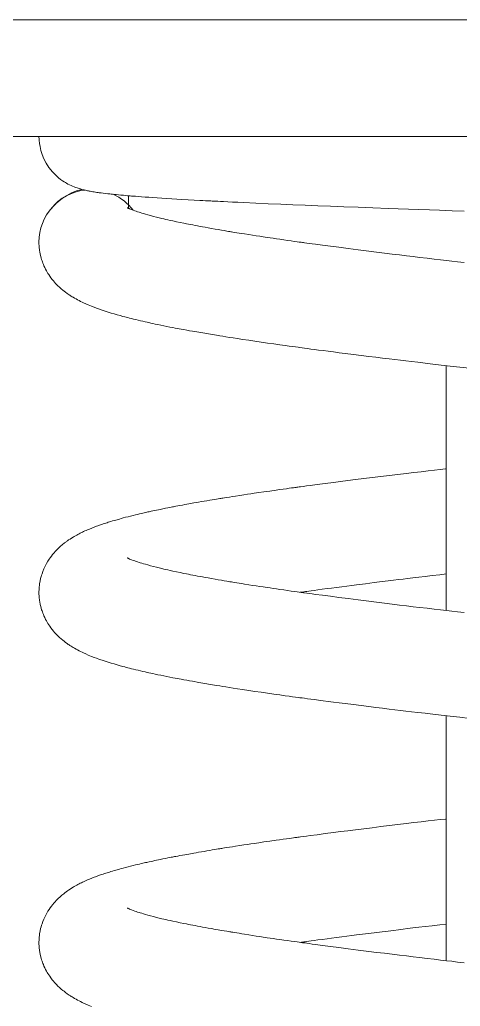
# Model space of a CAD drawing. Extents: x 83.6 to 158.5, y 132.1 to 157.1.
# Drawn here: x 143.414 to 144.282, y 139.745 to 141.688 of the extents above; entities that cross this region are included whole.
import ezdxf

# ---------------------------------------------------------------- set-up
doc = ezdxf.new("R2010")
doc.units = 0
doc.header["$LTSCALE"] = 0.5
doc.header["$MEASUREMENT"] = 0
doc.layers.add('AM_5', color=3, linetype='CONTINUOUS', lineweight=15)

msp = doc.modelspace()

# ---------------------------------------------------------------- linework, layer by layer
at = {"layer": 'AM_5', "color": 0, "ltscale": 0.75}
for p, q in [((149.40404, 141.68788), (142.03604, 141.68788)), ((149.40404, 141.68788), (142.03604, 141.68788)), ((145.75362, 141.68788), (143.25362, 141.68788)), ((145.75362, 141.45788), (143.25362, 141.45788)), ((143.45209, 141.45788), (145.55516, 141.45788)), ((143.62862, 141.45788), (145.37862, 141.45788)), ((143.62862, 141.34122), (143.62862, 141.3163)), ((143.62862, 141.3163), (143.62862, 141.34122))]:
    msp.add_line(p, q, dxfattribs=at)
at = {"layer": 'AM_5', "color": 0, "ltscale": 0.75, "flags": 128}
for points in [[(144.29015, 141.31102), (144.26618, 141.31186), (144.24138, 141.31274), (144.22132, 141.31345), (144.20081, 141.31418), (144.18025, 141.31492), (144.1602, 141.31565), (144.14068, 141.31636), (144.1101, 141.31748), (144.08092, 141.31856), (144.05312, 141.3196), (144.02661, 141.32061), (144.00126, 141.3216), (143.97694, 141.32257), (143.95255, 141.32357), (143.92835, 141.32459), (143.90395, 141.32565), (143.87944, 141.32675), (143.85492, 141.32788), (143.84415, 141.32839), (143.83352, 141.3289), (143.82393, 141.32937), (143.81554, 141.32978), (143.80977, 141.33007), (143.8047, 141.33032), (143.80031, 141.33054), (143.79659, 141.33073), (143.79349, 141.33089), (143.79105, 141.33102), (143.78842, 141.33115), (143.78495, 141.33133), (143.78042, 141.33157), (143.77501, 141.33186), (143.76903, 141.33217), (143.75781, 141.33278), (143.74599, 141.33344), (143.73363, 141.33414), (143.72386, 141.3347), (143.71387, 141.3353), (143.70374, 141.33591), (143.69409, 141.33651), (143.68502, 141.33709), (143.67652, 141.33765), (143.66853, 141.33819), (143.66118, 141.33871), (143.65428, 141.3392), (143.64781, 141.33969), (143.64198, 141.34014), (143.63921, 141.34035), (143.63662, 141.34056), (143.63421, 141.34076), (143.63197, 141.34094), (143.62955, 141.34114), (143.62673, 141.34138), (143.62285, 141.34171), (143.61845, 141.3421), (143.61359, 141.34254), (143.60872, 141.343), (143.60437, 141.34343), (143.60057, 141.34381), (143.5972, 141.34416), (143.59424, 141.34447), (143.59167, 141.34475), (143.58747, 141.34523), (143.5832, 141.34573), (143.57886, 141.34626), (143.57463, 141.34681), (143.57279, 141.34706), (143.57092, 141.34731), (143.56879, 141.34762), (143.56638, 141.34797), (143.56373, 141.34837), (143.56089, 141.34882), (143.55825, 141.34925), (143.55555, 141.34972), (143.55321, 141.35015), (143.5512, 141.35052), (143.5494, 141.35088), (143.54751, 141.35126), (143.54553, 141.35169), (143.54357, 141.35212), (143.54144, 141.35262), (143.53905, 141.3532), (143.53642, 141.35389), (143.53374, 141.35463), (143.53152, 141.35529), (143.52951, 141.35591), (143.5272, 141.35667), (143.52437, 141.35766), (143.52116, 141.35888), (143.51812, 141.36013), (143.5153, 141.36136), (143.51229, 141.36279), (143.50929, 141.36431), (143.50607, 141.36608), (143.50414, 141.3672), (143.50156, 141.36878), (143.49838, 141.37087), (143.4947, 141.37351), (143.49062, 141.37671), (143.48635, 141.38043), (143.47853, 141.38841), (143.47183, 141.39685), (143.46625, 141.40553), (143.46177, 141.41426), (143.45836, 141.42272), (143.4559, 141.43068), (143.45497, 141.43446), (143.45421, 141.43811), (143.45366, 141.44129), (143.45338, 141.44318), (143.45319, 141.44467), (143.45305, 141.44584), (143.45291, 141.44701), (143.45277, 141.44822), (143.45263, 141.44948), (143.4525, 141.45079), (143.45237, 141.45213), (143.45223, 141.45398), (143.45213, 141.4559), (143.45209, 141.45788)], [(143.62613, 141.3175), (143.62613, 141.3175), (143.62635, 141.31738), (143.62668, 141.31721), (143.62709, 141.31701), (143.62768, 141.31673), (143.62849, 141.31636), (143.62953, 141.31589), (143.63075, 141.31537), (143.63262, 141.31461), (143.63456, 141.31385), (143.63762, 141.31271), (143.6407, 141.31162), (143.64354, 141.31065), (143.64644, 141.30969), (143.64931, 141.30876), (143.65182, 141.30798), (143.65461, 141.30712), (143.65794, 141.30613), (143.66186, 141.30499), (143.66646, 141.30369), (143.67183, 141.30223), (143.67762, 141.30071), (143.68358, 141.29919), (143.68923, 141.29779), (143.69446, 141.29653), (143.69834, 141.29562), (143.70197, 141.29477), (143.70603, 141.29385), (143.71073, 141.29279), (143.71605, 141.29163), (143.72325, 141.29008), (143.73051, 141.28856), (143.73777, 141.28708), (143.74247, 141.28614), (143.74681, 141.28528), (143.75082, 141.2845), (143.75507, 141.28368), (143.75972, 141.2828), (143.76463, 141.28187), (143.76943, 141.28098), (143.77457, 141.28003), (143.77963, 141.27911), (143.78538, 141.27808), (143.79201, 141.2769), (143.79957, 141.27557), (143.80543, 141.27455), (143.81168, 141.27348), (143.81734, 141.27252), (143.82215, 141.27171), (143.82532, 141.27118), (143.82794, 141.27075), (143.83, 141.27041), (143.83174, 141.27012), (143.83439, 141.26968), (143.83772, 141.26914), (143.84175, 141.26848), (143.8465, 141.26772), (143.85187, 141.26686), (143.85718, 141.26601), (143.8654, 141.26472), (143.87312, 141.26352), (143.88032, 141.26241), (143.88699, 141.26139), (143.894, 141.26033), (143.90181, 141.25916), (143.90753, 141.25832), (143.91363, 141.25742), (143.92011, 141.25647), (143.92699, 141.25548), (143.93427, 141.25443), (143.94191, 141.25335), (143.94902, 141.25235), (143.95527, 141.25148), (143.96062, 141.25073), (143.96508, 141.25012), (143.96862, 141.24963), (143.97124, 141.24927), (143.97324, 141.249), (143.97563, 141.24867), (143.97968, 141.24812), (143.98461, 141.24745), (143.99043, 141.24667), (143.99708, 141.24577), (144.01103, 141.24391), (144.02635, 141.24188), (144.04309, 141.23969), (144.06129, 141.23734), (144.08099, 141.23482), (144.10222, 141.23214), (144.1174, 141.23025), (144.13295, 141.22833), (144.14798, 141.22648), (144.16242, 141.22473), (144.17626, 141.22306), (144.18948, 141.22148), (144.20205, 141.21998), (144.21682, 141.21824), (144.23055, 141.21663), (144.24321, 141.21516), (144.25482, 141.21382), (144.26554, 141.21258), (144.27711, 141.21124), (144.28995, 141.20977)], [(144.30068, 141.00145), (144.28106, 141.00369), (144.26242, 141.00583), (144.24487, 141.00784), (144.22841, 141.00974), (144.21298, 141.01153), (144.19859, 141.01322), (144.1863, 141.01466), (144.17486, 141.01602), (144.16427, 141.01728), (144.15358, 141.01856), (144.14187, 141.01998), (144.12916, 141.02152), (144.11605, 141.02312), (144.10208, 141.02484), (144.08724, 141.02668), (144.07158, 141.02864), (144.05513, 141.03072), (144.04394, 141.03214), (144.03258, 141.0336), (144.02194, 141.03497), (144.01215, 141.03624), (144.00319, 141.03741), (143.99506, 141.03848), (143.98774, 141.03944), (143.98121, 141.04031), (143.97546, 141.04107), (143.97049, 141.04174), (143.96628, 141.0423), (143.96271, 141.04278), (143.95784, 141.04344), (143.95187, 141.04424), (143.94487, 141.0452), (143.93726, 141.04624), (143.92658, 141.04772), (143.91502, 141.04935), (143.90267, 141.05111), (143.89019, 141.05291), (143.87776, 141.05473), (143.86539, 141.05657), (143.85308, 141.05844), (143.84357, 141.05989), (143.83493, 141.06124), (143.82726, 141.06244), (143.82054, 141.06351), (143.81461, 141.06445), (143.8084, 141.06546), (143.80168, 141.06655), (143.79034, 141.06842), (143.77875, 141.07037), (143.76694, 141.07239), (143.75466, 141.07454), (143.74898, 141.07555), (143.74321, 141.07659), (143.73755, 141.07761), (143.73253, 141.07853), (143.72817, 141.07934), (143.72443, 141.08004), (143.72075, 141.08073), (143.71581, 141.08167), (143.71022, 141.08276), (143.70409, 141.08396), (143.69805, 141.08517), (143.69217, 141.08636), (143.68645, 141.08754), (143.68122, 141.08864), (143.67646, 141.08965), (143.67227, 141.09056), (143.66862, 141.09136), (143.66505, 141.09215), (143.66127, 141.093), (143.65698, 141.09397), (143.65221, 141.09507), (143.64739, 141.0962), (143.64285, 141.09729), (143.63858, 141.09833), (143.63459, 141.09931), (143.63055, 141.10033), (143.62706, 141.10122), (143.62409, 141.10199), (143.621, 141.1028), (143.61753, 141.10372), (143.61181, 141.10528), (143.60593, 141.10692), (143.6, 141.10863), (143.59416, 141.11036), (143.58843, 141.11213), (143.58277, 141.11392), (143.57689, 141.11586), (143.57136, 141.11776), (143.56545, 141.11988), (143.56064, 141.12168), (143.5555, 141.12369), (143.54906, 141.12634), (143.54441, 141.12837), (143.53988, 141.13043), (143.5372, 141.1317), (143.53423, 141.13315), (143.53118, 141.1347), (143.52812, 141.1363), (143.52508, 141.13796), (143.52207, 141.13967), (143.51935, 141.14127), (143.51751, 141.14239), (143.51585, 141.14341), (143.51432, 141.14439), (143.51292, 141.1453), (143.51158, 141.14618), (143.50992, 141.1473), (143.50791, 141.14871), (143.50444, 141.15123), (143.50142, 141.15354), (143.4991, 141.1554), (143.49609, 141.15792), (143.49251, 141.16111), (143.48948, 141.16398), (143.48681, 141.16666), (143.48487, 141.1687), (143.48285, 141.17093), (143.48064, 141.17347), (143.47824, 141.17641), (143.47567, 141.17975), (143.4733, 141.18305), (143.47135, 141.18595), (143.46976, 141.18845), (143.46833, 141.19083), (143.46688, 141.19336), (143.46526, 141.19638), (143.46352, 141.19987), (143.46196, 141.20327), (143.46073, 141.20616), (143.45977, 141.20857), (143.45884, 141.21109), (143.45811, 141.21318), (143.45733, 141.21558), (143.45652, 141.21829), (143.45562, 141.22164), (143.45462, 141.22592), (143.4537, 141.23076), (143.45324, 141.23375), (143.45294, 141.23606), (143.45273, 141.23793), (143.45254, 141.23995), (143.45231, 141.24295), (143.45215, 141.24627), (143.45209, 141.24988)], [(144.30068, 140.312), (144.28106, 140.31424), (144.26242, 140.31637), (144.24487, 140.31839), (144.22841, 140.32029), (144.21298, 140.32208), (144.19859, 140.32376), (144.1863, 140.32521), (144.17486, 140.32657), (144.16427, 140.32783), (144.15358, 140.32911), (144.14187, 140.33052), (144.12916, 140.33206), (144.11605, 140.33366), (144.10208, 140.33539), (144.08724, 140.33723), (144.07158, 140.33919), (144.05513, 140.34126), (144.04394, 140.34269), (144.03258, 140.34414), (144.02194, 140.34552), (144.01215, 140.34679), (144.00319, 140.34796), (143.99506, 140.34902), (143.98774, 140.34999), (143.98121, 140.35086), (143.97546, 140.35162), (143.97049, 140.35228), (143.96628, 140.35285), (143.96271, 140.35333), (143.95784, 140.35398), (143.95187, 140.35479), (143.94487, 140.35574), (143.93726, 140.35679), (143.92658, 140.35827), (143.91502, 140.35989), (143.90267, 140.36165), (143.89019, 140.36346), (143.87776, 140.36528), (143.86539, 140.36712), (143.85308, 140.36898), (143.84357, 140.37044), (143.83493, 140.37178), (143.82726, 140.37299), (143.82054, 140.37405), (143.81461, 140.375), (143.8084, 140.376), (143.80168, 140.3771), (143.79034, 140.37897), (143.77875, 140.38092), (143.76694, 140.38294), (143.75466, 140.38509), (143.74898, 140.3861), (143.74321, 140.38713), (143.73755, 140.38816), (143.73253, 140.38908), (143.72817, 140.38989), (143.72443, 140.39058), (143.72075, 140.39128), (143.71581, 140.39222), (143.71022, 140.3933), (143.70409, 140.3945), (143.69805, 140.39571), (143.69217, 140.39691), (143.68645, 140.39809), (143.68122, 140.39918), (143.67646, 140.4002), (143.67227, 140.4011), (143.66862, 140.4019), (143.66505, 140.40269), (143.66127, 140.40354), (143.65698, 140.40452), (143.65221, 140.40562), (143.64739, 140.40675), (143.64285, 140.40784), (143.63858, 140.40887), (143.63459, 140.40986), (143.63055, 140.41087), (143.62706, 140.41176), (143.62409, 140.41253), (143.621, 140.41334), (143.61753, 140.41427), (143.61181, 140.41582), (143.60593, 140.41746), (143.6, 140.41917), (143.59416, 140.42091), (143.58843, 140.42267), (143.58277, 140.42447), (143.57689, 140.42641), (143.57136, 140.4283), (143.56545, 140.43042), (143.56064, 140.43222), (143.5555, 140.43423), (143.54906, 140.43688), (143.54441, 140.43891), (143.53988, 140.44097), (143.5372, 140.44224), (143.53423, 140.4437), (143.53118, 140.44524), (143.52812, 140.44685), (143.52508, 140.44851), (143.52207, 140.45021), (143.51935, 140.45181), (143.51751, 140.45293), (143.51585, 140.45396), (143.51432, 140.45493), (143.51292, 140.45584), (143.51158, 140.45673), (143.50992, 140.45785), (143.50791, 140.45925), (143.50444, 140.46177), (143.50142, 140.46408), (143.4991, 140.46594), (143.49609, 140.46847), (143.49251, 140.47166), (143.48948, 140.47452), (143.48681, 140.4772), (143.48487, 140.47925), (143.48285, 140.48147), (143.48064, 140.48402), (143.47824, 140.48696), (143.47567, 140.49029), (143.4733, 140.49359), (143.47135, 140.4965), (143.46976, 140.499), (143.46833, 140.50137), (143.46688, 140.50391), (143.46526, 140.50693), (143.46352, 140.51042), (143.46196, 140.51381), (143.46073, 140.51671), (143.45977, 140.51912), (143.45884, 140.52163), (143.45811, 140.52372), (143.45733, 140.52613), (143.45652, 140.52884), (143.45562, 140.53218), (143.45462, 140.53647), (143.4537, 140.54131), (143.45324, 140.54429), (143.45294, 140.54661), (143.45273, 140.54847), (143.45254, 140.5505), (143.45231, 140.5535), (143.45215, 140.55682), (143.45209, 140.56042), (143.45211, 140.56239), (143.45217, 140.56427), (143.45225, 140.56604), (143.45235, 140.56772), (143.45246, 140.5693), (143.45261, 140.57103), (143.45287, 140.57363), (143.45333, 140.57717), (143.45432, 140.5829), (143.45532, 140.58745), (143.45629, 140.59118), (143.45722, 140.59436), (143.45809, 140.59704), (143.45972, 140.6016), (143.4617, 140.60644), (143.46407, 140.61158), (143.46688, 140.61695), (143.46961, 140.6216), (143.47199, 140.62532), (143.4742, 140.62852), (143.47647, 140.63161), (143.47887, 140.63468), (143.48174, 140.63811), (143.48384, 140.64047), (143.48607, 140.64287), (143.48808, 140.64493), (143.48981, 140.64664), (143.49122, 140.64799), (143.49236, 140.64905), (143.49372, 140.65029), (143.49531, 140.6517), (143.49715, 140.65328), (143.49909, 140.65489), (143.50078, 140.65625), (143.50241, 140.65753), (143.50362, 140.65845), (143.50471, 140.65928), (143.50597, 140.6602), (143.5081, 140.66173), (143.51058, 140.66344), (143.51332, 140.66527), (143.51633, 140.66719), (143.51923, 140.66896), (143.52175, 140.67045), (143.52405, 140.67176), (143.52646, 140.6731), (143.5289, 140.67441), (143.53121, 140.67562), (143.53343, 140.67675), (143.53563, 140.67784), (143.53791, 140.67894), (143.54007, 140.67996), (143.54262, 140.68113), (143.54539, 140.68237), (143.54781, 140.68342), (143.54984, 140.68429), (143.55153, 140.685), (143.55312, 140.68565), (143.55463, 140.68627), (143.55609, 140.68685), (143.55745, 140.68739), (143.5591, 140.68803), (143.56105, 140.68878), (143.56332, 140.68964), (143.5656, 140.69048), (143.568, 140.69135), (143.56989, 140.69202), (143.57155, 140.69261), (143.5735, 140.69328), (143.57588, 140.6941), (143.57857, 140.695), (143.58115, 140.69585), (143.58383, 140.69672), (143.58619, 140.69747), (143.58846, 140.69818), (143.59106, 140.69899), (143.594, 140.69989), (143.59731, 140.70088), (143.60046, 140.70181), (143.60333, 140.70264), (143.60591, 140.70338), (143.60819, 140.70402), (143.61049, 140.70466), (143.61397, 140.70562), (143.61814, 140.70674), (143.62286, 140.70799), (143.62766, 140.70924), (143.63273, 140.71052), (143.63759, 140.71173), (143.64212, 140.71283), (143.64621, 140.71382), (143.64996, 140.7147), (143.65341, 140.71551), (143.65654, 140.71623), (143.65937, 140.71687), (143.66187, 140.71744), (143.66439, 140.718), (143.6667, 140.71852), (143.66953, 140.71914), (143.67289, 140.71988), (143.6765, 140.72066), (143.68011, 140.72143), (143.68372, 140.72219), (143.68732, 140.72294), (143.69093, 140.72369), (143.69605, 140.72473), (143.70115, 140.72576), (143.70588, 140.72669), (143.71001, 140.7275), (143.71282, 140.72805), (143.71524, 140.72852), (143.71726, 140.7289), (143.71929, 140.72929), (143.72205, 140.72981), (143.72554, 140.73047), (143.72976, 140.73126), (143.73464, 140.73216), (143.73928, 140.733), (143.74345, 140.73376), (143.74714, 140.73442), (143.75081, 140.73508), (143.75391, 140.73563), (143.75747, 140.73625), (143.76172, 140.737), (143.76669, 140.73786), (143.77238, 140.73884), (143.77738, 140.7397), (143.78284, 140.74062), (143.78849, 140.74157), (143.79359, 140.74242), (143.79812, 140.74316), (143.80205, 140.74381), (143.80548, 140.74437), (143.80824, 140.74482), (143.81035, 140.74516), (143.81224, 140.74547), (143.8147, 140.74586), (143.81774, 140.74635), (143.82211, 140.74704), (143.82732, 140.74787), (143.83335, 140.74882), (143.83943, 140.74977), (143.84774, 140.75105), (143.85556, 140.75224), (143.86289, 140.75335), (143.86972, 140.75437), (143.87624, 140.75534), (143.88526, 140.75667), (143.89542, 140.75815), (143.90673, 140.75977), (143.91923, 140.76155), (143.92627, 140.76253), (143.93326, 140.7635), (143.93952, 140.76437), (143.94502, 140.76512), (143.94974, 140.76577), (143.95367, 140.7663), (143.95655, 140.76669), (143.95878, 140.76699), (143.96048, 140.76722), (143.96245, 140.76749), (143.96483, 140.7678), (143.9676, 140.76818), (143.97278, 140.76887), (143.97896, 140.76969), (143.98618, 140.77065), (144.00047, 140.77253), (144.01597, 140.77456), (144.03272, 140.77672), (144.0464, 140.77847), (144.06084, 140.78031), (144.07605, 140.78222), (144.09205, 140.78422), (144.10883, 140.78629), (144.12567, 140.78836), (144.14184, 140.79032), (144.15908, 140.7924), (144.17543, 140.79435), (144.19085, 140.79617), (144.20533, 140.79787), (144.21884, 140.79945), (144.23116, 140.80088), (144.24252, 140.80219), (144.25292, 140.80338), (144.25446, 140.80356)], [(143.62613, 140.62804), (143.62613, 140.62804), (143.62635, 140.62793), (143.62668, 140.62776), (143.62709, 140.62756), (143.62768, 140.62727), (143.62849, 140.6269), (143.62953, 140.62644), (143.63075, 140.62592), (143.63262, 140.62515), (143.63456, 140.62439), (143.63762, 140.62325), (143.6407, 140.62216), (143.64354, 140.62119), (143.64644, 140.62023), (143.64931, 140.61931), (143.65182, 140.61852), (143.65461, 140.61767), (143.65794, 140.61667), (143.66186, 140.61554), (143.66646, 140.61424), (143.67183, 140.61278), (143.67762, 140.61125), (143.68358, 140.60974), (143.68923, 140.60834), (143.69446, 140.60708), (143.69834, 140.60616), (143.70197, 140.60532), (143.70603, 140.60439), (143.71073, 140.60334), (143.71605, 140.60217), (143.72325, 140.60062), (143.73051, 140.5991), (143.73777, 140.59762), (143.74247, 140.59668), (143.74681, 140.59583), (143.75082, 140.59504), (143.75507, 140.59422), (143.75972, 140.59334), (143.76463, 140.59242), (143.76943, 140.59153), (143.77457, 140.59058), (143.77963, 140.58966), (143.78538, 140.58862), (143.79201, 140.58744), (143.79957, 140.58612), (143.80543, 140.5851), (143.81168, 140.58403), (143.81734, 140.58307), (143.82215, 140.58226), (143.82532, 140.58173), (143.82794, 140.58129), (143.83, 140.58095), (143.83174, 140.58067), (143.83439, 140.58023), (143.83772, 140.57968), (143.84175, 140.57903), (143.8465, 140.57826), (143.85187, 140.5774), (143.85718, 140.57656), (143.8654, 140.57526), (143.87312, 140.57406), (143.88032, 140.57295), (143.88699, 140.57193), (143.894, 140.57088), (143.90181, 140.56971), (143.90753, 140.56886), (143.91363, 140.56796), (143.92011, 140.56702), (143.92699, 140.56602), (143.93427, 140.56498), (143.94191, 140.56389), (143.94902, 140.56289), (143.95527, 140.56202), (143.96062, 140.56128), (143.96508, 140.56066), (143.96862, 140.56018), (143.97124, 140.55982), (143.97324, 140.55954), (143.97563, 140.55922), (143.97968, 140.55867), (143.98461, 140.558), (143.99043, 140.55721), (143.99708, 140.55632), (144.01103, 140.55446), (144.02635, 140.55243), (144.04309, 140.55024), (144.06129, 140.54789), (144.08099, 140.54537), (144.10222, 140.54269), (144.1174, 140.5408), (144.13295, 140.53887), (144.14798, 140.53703), (144.16242, 140.53527), (144.17626, 140.5336), (144.18948, 140.53202), (144.20205, 140.53053), (144.21682, 140.52879), (144.23055, 140.52718), (144.24321, 140.52571), (144.25482, 140.52436), (144.26554, 140.52312), (144.27711, 140.52179), (144.28995, 140.52031)], [(144.25451, 140.59645), (144.24165, 140.59496), (144.22684, 140.59323), (144.21313, 140.59163), (144.20052, 140.59014), (144.18899, 140.58876), (144.17852, 140.58751), (144.16948, 140.58643), (144.16036, 140.58532), (144.15049, 140.58412), (144.13991, 140.58283), (144.12862, 140.58144), (144.11278, 140.57948), (144.09581, 140.57735), (144.07775, 140.57506), (144.06833, 140.57386), (144.05866, 140.57262), (144.04874, 140.57134), (144.03859, 140.57002), (144.02874, 140.56873), (144.01973, 140.56754), (144.01017, 140.56628), (144.00175, 140.56515), (143.99443, 140.56417), (143.98819, 140.56333), (143.98373, 140.56273), (143.98003, 140.56223), (143.97708, 140.56182), (143.97373, 140.56137), (143.96913, 140.56074), (143.96683, 140.56042)], [(143.5555, 139.74478), (143.54906, 139.74743), (143.54441, 139.74946), (143.53988, 139.75152), (143.5372, 139.75279), (143.53423, 139.75424), (143.53118, 139.75579), (143.52812, 139.75739), (143.52508, 139.75905), (143.52207, 139.76076), (143.51935, 139.76236), (143.51751, 139.76348), (143.51585, 139.76451), (143.51432, 139.76548), (143.51292, 139.76639), (143.51158, 139.76728), (143.50992, 139.7684), (143.50791, 139.7698), (143.50444, 139.77232), (143.50142, 139.77463), (143.4991, 139.77649), (143.49609, 139.77901), (143.49251, 139.7822), (143.48948, 139.78507), (143.48681, 139.78775), (143.48487, 139.78979), (143.48285, 139.79202), (143.48064, 139.79456), (143.47824, 139.7975), (143.47567, 139.80084), (143.4733, 139.80414), (143.47135, 139.80704), (143.46976, 139.80954), (143.46833, 139.81192), (143.46688, 139.81445), (143.46526, 139.81747), (143.46352, 139.82096), (143.46196, 139.82436), (143.46073, 139.82725), (143.45977, 139.82966), (143.45884, 139.83218), (143.45811, 139.83427), (143.45733, 139.83667), (143.45652, 139.83938), (143.45562, 139.84273), (143.45462, 139.84701), (143.4537, 139.85186), (143.45324, 139.85484), (143.45294, 139.85715), (143.45273, 139.85902), (143.45254, 139.86104), (143.45231, 139.86404), (143.45215, 139.86736), (143.45209, 139.87097), (143.45211, 139.87294), (143.45217, 139.87481), (143.45225, 139.87659), (143.45235, 139.87827), (143.45246, 139.87984), (143.45261, 139.88158), (143.45287, 139.88417), (143.45333, 139.88772), (143.45432, 139.89345), (143.45532, 139.89799), (143.45629, 139.90172), (143.45722, 139.9049), (143.45809, 139.90759), (143.45972, 139.91215), (143.4617, 139.91698), (143.46407, 139.92213), (143.46688, 139.92749), (143.46961, 139.93215), (143.47199, 139.93586), (143.4742, 139.93907), (143.47647, 139.94216), (143.47887, 139.94523), (143.48174, 139.94866), (143.48384, 139.95102), (143.48607, 139.95341), (143.48808, 139.95548), (143.48981, 139.95718), (143.49122, 139.95853), (143.49236, 139.9596), (143.49372, 139.96083), (143.49531, 139.96225), (143.49715, 139.96383), (143.49909, 139.96544), (143.50078, 139.9668), (143.50241, 139.96807), (143.50362, 139.969), (143.50471, 139.96982), (143.50597, 139.97075), (143.5081, 139.97227), (143.51058, 139.97399), (143.51332, 139.97581), (143.51633, 139.97773), (143.51923, 139.97951), (143.52175, 139.98099), (143.52405, 139.98231), (143.52646, 139.98364), (143.5289, 139.98496), (143.53121, 139.98616), (143.53343, 139.98729), (143.53563, 139.98839), (143.53791, 139.98948), (143.54007, 139.9905), (143.54262, 139.99168), (143.54539, 139.99292), (143.54781, 139.99397), (143.54984, 139.99484), (143.55153, 139.99554), (143.55312, 139.9962), (143.55463, 139.99681), (143.55609, 139.99739), (143.55745, 139.99793), (143.5591, 139.99858), (143.56105, 139.99933), (143.56332, 140.00018), (143.5656, 140.00102), (143.568, 140.0019), (143.56989, 140.00257), (143.57155, 140.00315), (143.5735, 140.00383), (143.57588, 140.00464), (143.57857, 140.00554), (143.58115, 140.00639), (143.58383, 140.00726), (143.58619, 140.00802), (143.58846, 140.00873), (143.59106, 140.00954), (143.594, 140.01043), (143.59731, 140.01143), (143.60046, 140.01235), (143.60333, 140.01318), (143.60591, 140.01392), (143.60819, 140.01456), (143.61049, 140.01521), (143.61397, 140.01616), (143.61814, 140.01729), (143.62286, 140.01854), (143.62766, 140.01978), (143.63273, 140.02107), (143.63759, 140.02227), (143.64212, 140.02338), (143.64621, 140.02436), (143.64996, 140.02525), (143.65341, 140.02605), (143.65654, 140.02678), (143.65937, 140.02742), (143.66187, 140.02798), (143.66439, 140.02855), (143.6667, 140.02906), (143.66953, 140.02969), (143.67289, 140.03042), (143.6765, 140.0312), (143.68011, 140.03197), (143.68372, 140.03273), (143.68732, 140.03349), (143.69093, 140.03423), (143.69605, 140.03528), (143.70115, 140.0363), (143.70588, 140.03724), (143.71001, 140.03805), (143.71282, 140.03859), (143.71524, 140.03906), (143.71726, 140.03945), (143.71929, 140.03984), (143.72205, 140.04036), (143.72554, 140.04101), (143.72976, 140.0418), (143.73464, 140.0427), (143.73928, 140.04355), (143.74345, 140.0443), (143.74714, 140.04497), (143.75081, 140.04562), (143.75391, 140.04617), (143.75747, 140.0468), (143.76172, 140.04754), (143.76669, 140.04841), (143.77238, 140.04939), (143.77738, 140.05024), (143.78284, 140.05117), (143.78849, 140.05211), (143.79359, 140.05296), (143.79812, 140.05371), (143.80205, 140.05436), (143.80548, 140.05491), (143.80824, 140.05536), (143.81035, 140.05571), (143.81224, 140.05601), (143.8147, 140.05641), (143.81774, 140.05689), (143.82211, 140.05759), (143.82732, 140.05842), (143.83335, 140.05936), (143.83943, 140.06031), (143.84774, 140.06159), (143.85556, 140.06279), (143.86289, 140.0639), (143.86972, 140.06492), (143.87624, 140.06589), (143.88526, 140.06722), (143.89542, 140.06869), (143.90673, 140.07032), (143.91923, 140.07209), (143.92627, 140.07308), (143.93326, 140.07405), (143.93952, 140.07491), (143.94502, 140.07567), (143.94974, 140.07631), (143.95367, 140.07685), (143.95655, 140.07724), (143.95878, 140.07754), (143.96048, 140.07777), (143.96245, 140.07803), (143.96483, 140.07835), (143.9676, 140.07872), (143.97278, 140.07941), (143.97896, 140.08024), (143.98618, 140.08119), (144.00047, 140.08308), (144.01597, 140.0851), (144.03272, 140.08727), (144.0464, 140.08902), (144.06084, 140.09085), (144.07605, 140.09277), (144.09205, 140.09476), (144.10883, 140.09684), (144.12567, 140.0989), (144.14184, 140.10087), (144.15908, 140.10294), (144.17543, 140.10489), (144.19085, 140.10672), (144.20533, 140.10842), (144.21884, 140.11), (144.23116, 140.11142), (144.24252, 140.11273), (144.25292, 140.11393), (144.25463, 140.11413)], [(143.62613, 139.93859), (143.62613, 139.93859), (143.62635, 139.93847), (143.62668, 139.9383), (143.62709, 139.9381), (143.62768, 139.93782), (143.62849, 139.93745), (143.62953, 139.93699), (143.63075, 139.93646), (143.63262, 139.9357), (143.63456, 139.93494), (143.63762, 139.9338), (143.6407, 139.93271), (143.64354, 139.93174), (143.64644, 139.93078), (143.64931, 139.92985), (143.65182, 139.92907), (143.65461, 139.92821), (143.65794, 139.92722), (143.66186, 139.92608), (143.66646, 139.92479), (143.67183, 139.92332), (143.67762, 139.9218), (143.68358, 139.92028), (143.68923, 139.91888), (143.69446, 139.91762), (143.69834, 139.91671), (143.70197, 139.91586), (143.70603, 139.91494), (143.71073, 139.91389), (143.71605, 139.91272), (143.72325, 139.91117), (143.73051, 139.90965), (143.73777, 139.90817), (143.74247, 139.90723), (143.74681, 139.90637), (143.75082, 139.90559), (143.75507, 139.90477), (143.75972, 139.90389), (143.76463, 139.90296), (143.76943, 139.90207), (143.77457, 139.90113), (143.77963, 139.9002), (143.78538, 139.89917), (143.79201, 139.89799), (143.79957, 139.89666), (143.80543, 139.89565), (143.81168, 139.89458), (143.81734, 139.89361), (143.82215, 139.8928), (143.82532, 139.89228), (143.82794, 139.89184), (143.83, 139.8915), (143.83174, 139.89121), (143.83439, 139.89078), (143.83772, 139.89023), (143.84175, 139.88957), (143.8465, 139.88881), (143.85187, 139.88795), (143.85718, 139.8871), (143.8654, 139.88581), (143.87312, 139.88461), (143.88032, 139.8835), (143.88699, 139.88248), (143.894, 139.88142), (143.90181, 139.88025), (143.90753, 139.87941), (143.91363, 139.87851), (143.92011, 139.87756), (143.92699, 139.87657), (143.93427, 139.87552), (143.94191, 139.87444), (143.94902, 139.87344), (143.95527, 139.87257), (143.96062, 139.87182), (143.96508, 139.87121), (143.96862, 139.87072), (143.97124, 139.87036), (143.97324, 139.87009), (143.97563, 139.86976), (143.97968, 139.86921), (143.98461, 139.86855), (143.99043, 139.86776), (143.99708, 139.86686), (144.01103, 139.865), (144.02635, 139.86297), (144.04309, 139.86079), (144.06129, 139.85843), (144.08099, 139.85591), (144.10222, 139.85324), (144.1174, 139.85134), (144.13295, 139.84942), (144.14798, 139.84758), (144.16242, 139.84582), (144.17626, 139.84415), (144.18948, 139.84257), (144.20205, 139.84107), (144.21682, 139.83933), (144.23055, 139.83772), (144.24321, 139.83625), (144.25482, 139.83491), (144.26554, 139.83367), (144.27711, 139.83233), (144.28995, 139.83086)], [(144.25468, 139.90701), (144.24165, 139.9055), (144.22684, 139.90378), (144.21313, 139.90217), (144.20052, 139.90068), (144.18899, 139.89931), (144.17852, 139.89806), (144.16948, 139.89697), (144.16036, 139.89587), (144.15049, 139.89467), (144.13991, 139.89337), (144.12862, 139.89199), (144.11278, 139.89002), (144.09581, 139.8879), (144.07775, 139.88561), (144.06833, 139.88441), (144.05866, 139.88317), (144.04874, 139.88188), (144.03859, 139.88057), (144.02874, 139.87928), (144.01973, 139.87809), (144.01017, 139.87682), (144.00175, 139.8757), (143.99443, 139.87472), (143.98819, 139.87388), (143.98373, 139.87327), (143.98003, 139.87277), (143.97708, 139.87237), (143.97373, 139.87191), (143.96913, 139.87128), (143.96683, 139.87097)]]:
    msp.add_lwpolyline(points, dxfattribs=at)
at = {"layer": 'AM_5', "color": 0, "ltscale": 0.75}
for points in [[(144.25453, 140.5244), (144.25442, 141.00674)], [(144.25469, 139.83492), (144.25458, 140.31727)]]:
    msp.add_lwpolyline(points, dxfattribs=at)
for centre, radius, start, end in [((143.55559, 141.24988), 0.1035, 97.45918, 180), ((143.56345, 141.24378), 0.11336, 103.77352, 146.98205), ((143.55559, 141.24988), 0.1035, 37.40591, 65.72017)]:
    msp.add_arc(centre, radius, start, end, dxfattribs=at)

doc.saveas('drawing.dxf')
